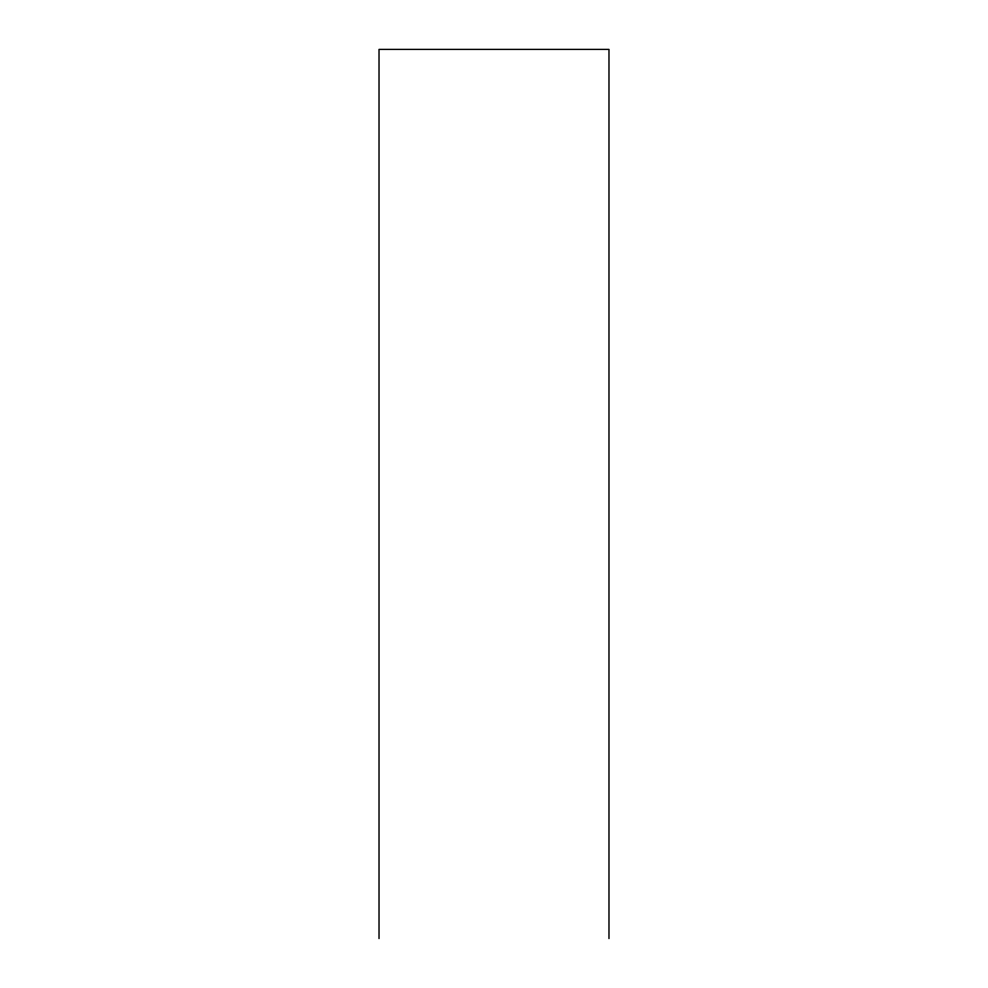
<?xml version="1.0" encoding="UTF-8"?>
<svg xmlns="http://www.w3.org/2000/svg" width="988" height="988" viewBox="0 0 988 988"><rect width="100%" height="100%" fill="white"/><g stroke="black" fill="none" stroke-linecap="round" stroke-linejoin="round"><path stroke-width="1.48" d="M608.979 938.6L608.979 49.4L379.022 49.4L379.022 938.6"/></g></svg>
